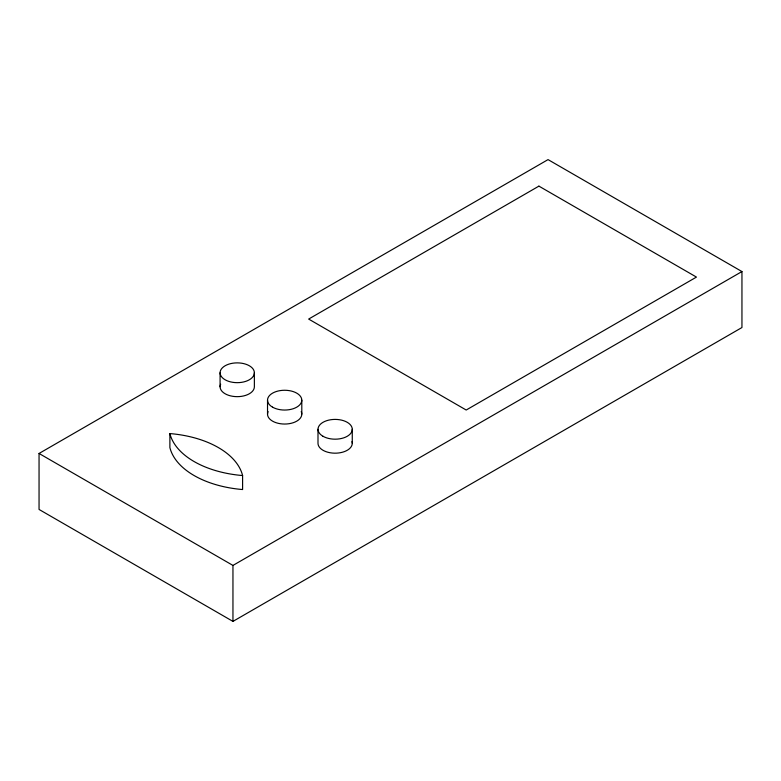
<?xml version="1.0" encoding="UTF-8"?>
<svg xmlns="http://www.w3.org/2000/svg" width="781" height="781" viewBox="0 0 781 781"><rect width="100%" height="100%" fill="white"/><g stroke="black" fill="none" stroke-linecap="round" stroke-linejoin="round"><path stroke-width="1.17" d="M39.05 453.468L548.047 159.607L741.95 271.554L741.95 327.532L232.953 621.393L39.05 509.446L39.05 453.468L232.953 565.424L741.95 271.554M352.27 429.296L352.27 443.286M317.994 429.296L317.994 443.286A17.143 9.899 0 0 0 336.631 453.146A17.143 9.899 0 0 0 352.006 441.568M301.798 400.155L301.798 414.145M267.522 400.155L267.522 414.145M254.372 372.771A17.143 9.899 0 0 1 228.657 381.343A17.143 9.899 0 0 1 228.657 364.2A17.143 9.899 0 0 1 254.372 372.771L254.372 386.761A17.143 9.899 0 0 1 234.993 396.572A17.143 9.899 0 0 1 220.672 384.203M242.598 475.551L242.598 489.541A85.695 49.476 0 0 1 169.887 447.562L169.887 433.572A85.695 49.476 0 0 0 242.598 475.551A85.695 49.476 0 0 0 169.887 433.572M232.953 565.424L232.953 621.393M220.086 372.771L220.086 386.761M301.212 411.587A17.143 9.899 0 0 1 284.665 424.044A17.143 9.899 0 0 1 268.108 411.587M538.91 186.132L308.651 319.068L466.198 410.025L696.457 277.089L538.91 186.132M323.012 436.286A17.143 9.899 0 0 0 351.684 431.854A17.143 9.899 0 0 0 330.695 419.739A17.143 9.899 0 0 0 323.012 436.286M272.54 407.155A17.143 9.899 0 0 0 301.212 402.713A17.143 9.899 0 0 0 280.223 390.598A17.143 9.899 0 0 0 272.54 407.155"/></g></svg>
